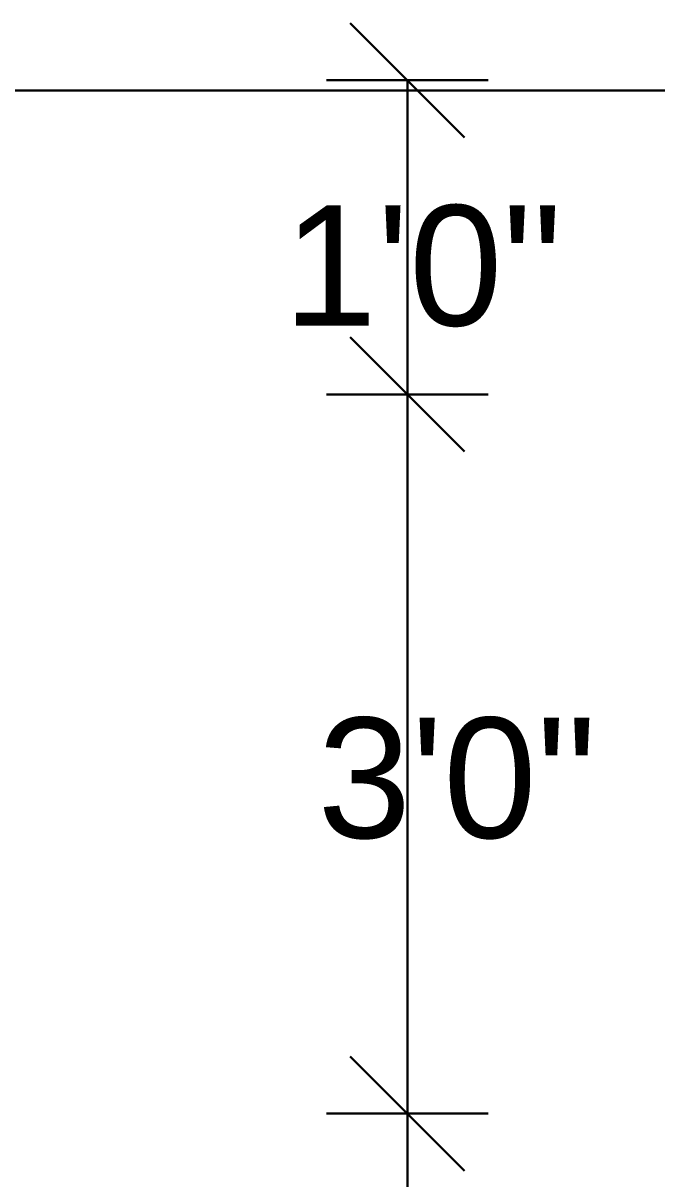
# Model space of a CAD drawing. Header units: metres. Extents: x 515 to 706, y -4 to 163.
# Drawn here: x 588.912 to 589.899, y 84.04 to 85.841 of the extents above; entities that cross this region are included whole.
import ezdxf

# ---------------------------------------------------------------- set-up
doc = ezdxf.new("R2010")
doc.units = ezdxf.units.M
doc.header["$MEASUREMENT"] = 0
doc.styles.add('style1', font='swisse.ttf', dxfattribs={"height": 1})

msp = doc.modelspace()

# ---------------------------------------------------------------- linework, layer by layer
at = {"lineweight": 30}
for p, q in [((589.59957, 85.66272), (589.42136, 85.84093)), ((589.63648, 85.75183), (589.38446, 85.75183)), ((589.51047, 85.75183), (589.51047, 83.40036)), ((585.8206, 85.73584), (590.54848, 85.73584)), ((589.59957, 85.17339), (589.42136, 85.3516)), ((589.63648, 85.2625), (589.38446, 85.2625)), ((589.42136, 84.23117), (589.59957, 84.05296)), ((589.38446, 84.14207), (589.63648, 84.14207))]:
    msp.add_line(p, q, dxfattribs=at)

# ---------------------------------------------------------------- texts
at = {"lineweight": 30, "style": 'style1'}
for s, p in [('1\'0"', (589.31738, 85.36968)), ('3\'0"', (589.37062, 84.57144))]:
    msp.add_text(s, height=0.18752, dxfattribs=at).set_placement(p)

doc.saveas('drawing.dxf')
